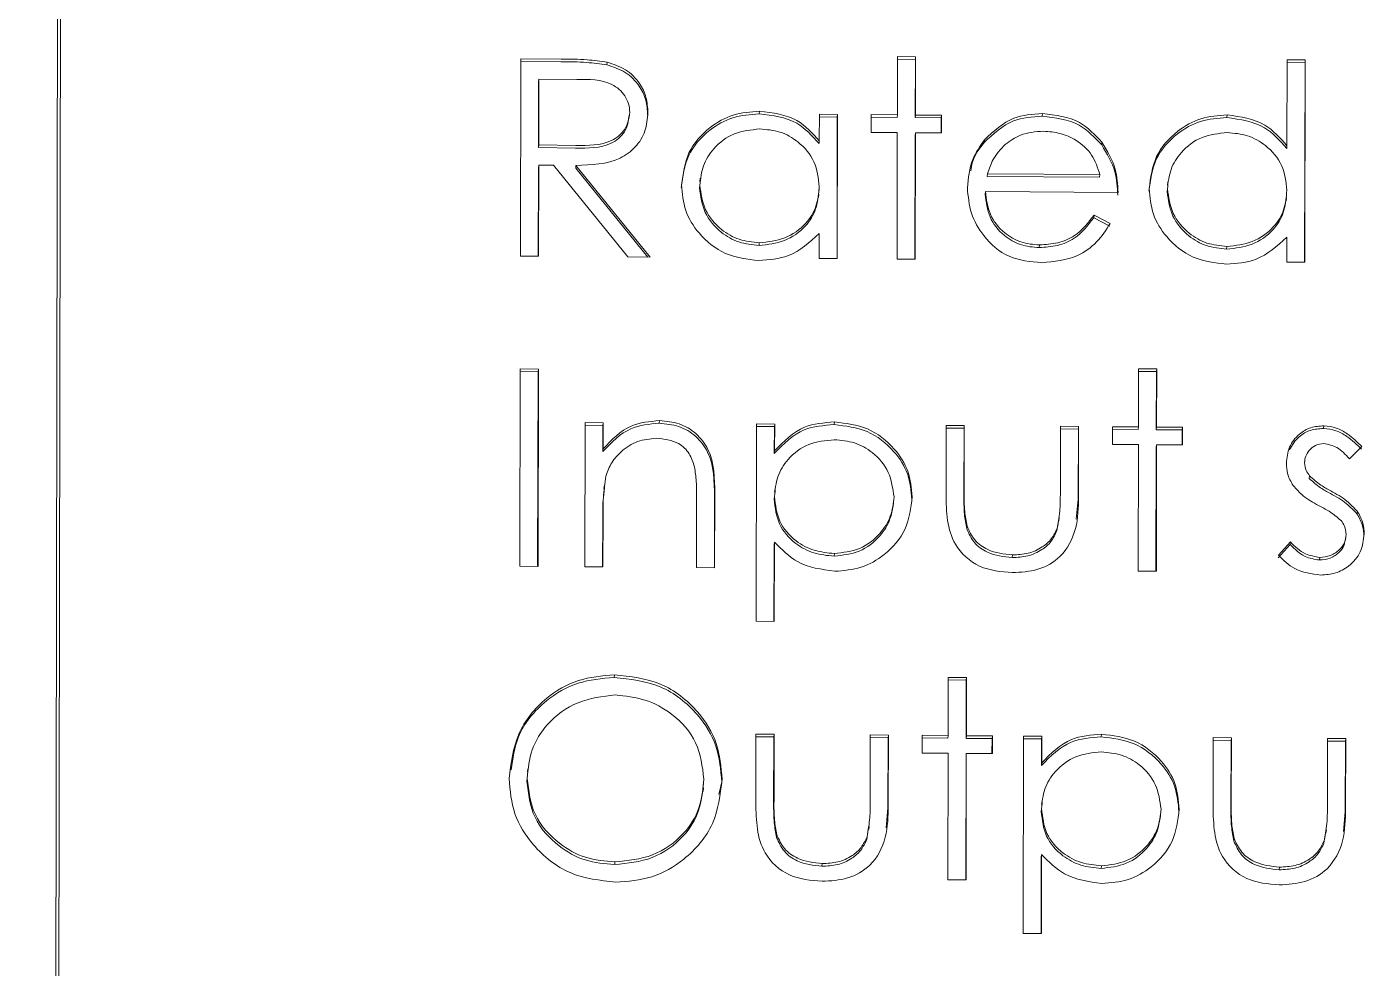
# Model space of a CAD drawing. Extents: x 766778 to 845620, y 133762 to 209800.
# Drawn here: x 788339.56 to 788362.65, y 190707.97 to 190724.22 of the extents above; entities that cross this region are included whole.
import ezdxf

# ---------------------------------------------------------------- set-up
doc = ezdxf.new("R2010")
doc.units = 0
doc.header["$MEASUREMENT"] = 0
doc.layers.get('0').update_dxf_attribs({"color": 1, "linetype": 'CONTINUOUS'})

# ---------------------------------------------------------------- blocks, each defined once
blk = doc.blocks.new('fifui')
at = {"color": 252, "linetype": 'Continuous', "lineweight": 5}
for p, q in [((405058.094, -8170.138), (405058.094, -8581.285)), ((405058.147, -8237.814), (405058.147, -8344.884)), ((405058.094, -8238.273), (405058.094, -8345.343)), ((405066.093, -8286.044), (405066.793, -8286.048)), ((405066.093, -8289.45), (405066.093, -8286.044)), ((405066.093, -8286.089), (405066.788, -8286.094)), ((405067.58, -8286.145), (405067.586, -8286.099)), ((405072.597, -8285.995), (405072.911, -8285.997)), ((405072.597, -8287), (405072.597, -8285.995)), ((405072.597, -8286.041), (405072.906, -8286.043)), ((405072.906, -8286.043), (405072.911, -8285.997)), ((405072.906, -8286.043), (405072.906, -8287.047)), ((405072.911, -8285.997), (405072.911, -8287.002)), ((405079.325, -8286.036), (405079.639, -8286.037)), ((405079.325, -8287.522), (405079.325, -8286.036)), ((405079.325, -8286.081), (405079.634, -8286.083)), ((405079.634, -8286.083), (405079.639, -8286.037)), ((405079.634, -8286.083), (405079.634, -8289.532)), ((405079.639, -8286.037), (405079.639, -8289.532)), ((405066.401, -8286.441), (405066.407, -8286.395)), ((405066.401, -8286.441), (405066.401, -8287.576)), ((405066.407, -8286.395), (405066.407, -8287.53)), ((405067.063, -8286.399), (405066.407, -8286.395)), ((405068.285, -8287.014), (405068.291, -8286.968)), ((405070.211, -8286.988), (405070.217, -8286.942)), ((405071.251, -8286.992), (405071.565, -8286.994)), ((405071.251, -8287.452), (405071.251, -8286.992)), ((405071.251, -8287.038), (405071.56, -8287.039)), ((405071.56, -8287.039), (405071.565, -8286.994)), ((405071.56, -8287.039), (405071.56, -8289.483)), ((405071.565, -8286.994), (405071.565, -8289.483)), ((405072.148, -8287.303), (405072.148, -8286.997)), ((405072.148, -8286.997), (405072.597, -8287)), ((405072.148, -8287.043), (405072.592, -8287.046)), ((405072.592, -8287.046), (405072.597, -8287)), ((405072.906, -8287.047), (405072.911, -8287.002)), ((405072.906, -8287.047), (405073.354, -8287.05)), ((405072.911, -8287.002), (405073.359, -8287.004)), ((405073.354, -8287.05), (405073.359, -8287.004)), ((405073.354, -8287.05), (405073.354, -8287.31)), ((405073.359, -8287.004), (405073.359, -8287.31)), ((405075.097, -8287.017), (405075.102, -8286.971)), ((405078.286, -8287.036), (405078.291, -8286.99)), ((405072.597, -8287.305), (405072.148, -8287.303)), ((405072.597, -8289.489), (405072.597, -8287.305)), ((405072.906, -8287.353), (405072.911, -8287.307)), ((405072.906, -8287.353), (405072.906, -8289.491)), ((405072.911, -8287.307), (405072.911, -8289.491)), ((405073.359, -8287.31), (405072.911, -8287.307)), ((405066.401, -8287.576), (405066.407, -8287.53)), ((405066.401, -8287.576), (405067.042, -8287.585)), ((405066.407, -8287.53), (405067.047, -8287.539)), ((405071.246, -8287.498), (405071.251, -8287.452)), ((405074.097, -8287.475), (405074.102, -8287.429)), ((405076.126, -8287.513), (405076.131, -8287.467)), ((405079.32, -8287.568), (405079.325, -8287.522)), ((405066.401, -8287.926), (405066.407, -8287.88)), ((405066.401, -8287.926), (405066.401, -8289.452)), ((405066.407, -8287.88), (405066.407, -8289.452)), ((405066.662, -8287.881), (405066.407, -8287.88)), ((405067.947, -8289.461), (405066.662, -8287.881)), ((405067.045, -8287.93), (405067.05, -8287.884)), ((405067.045, -8287.93), (405068.293, -8289.463)), ((405067.05, -8287.884), (405068.336, -8289.464)), ((405074.15, -8288.06), (405074.155, -8288.014)), ((405074.15, -8288.06), (405076.09, -8288.071)), ((405074.155, -8288.014), (405076.096, -8288.025)), ((405076.09, -8288.071), (405076.096, -8288.025)), ((405069.183, -8288.267), (405069.188, -8288.221)), ((405069.196, -8288.098), (405069.189, -8288.156)), ((405077.257, -8288.315), (405077.262, -8288.269)), ((405077.27, -8288.147), (405077.263, -8288.204)), ((405071.237, -8288.427), (405071.244, -8288.37)), ((405074.117, -8288.365), (405074.122, -8288.319)), ((405076.41, -8288.333), (405074.122, -8288.319)), ((405079.311, -8288.476), (405079.318, -8288.418)), ((405075.991, -8288.769), (405075.996, -8288.724)), ((405075.996, -8288.724), (405076.275, -8288.868)), ((405075.991, -8288.769), (405076.27, -8288.914)), ((405070.213, -8289.259), (405070.218, -8289.213)), ((405071.251, -8289.481), (405071.251, -8289.051)), ((405079.325, -8289.53), (405079.325, -8289.099)), ((405066.407, -8289.452), (405066.093, -8289.45)), ((405075.05, -8289.288), (405075.055, -8289.242)), ((405078.287, -8289.307), (405078.292, -8289.261)), ((405068.336, -8289.464), (405067.947, -8289.461)), ((405071.565, -8289.483), (405071.251, -8289.481)), ((405072.911, -8289.491), (405072.597, -8289.489)), ((405079.639, -8289.532), (405079.325, -8289.53)), ((405066.093, -8291.397), (405066.407, -8291.399)), ((405066.093, -8294.804), (405066.093, -8291.397)), ((405066.093, -8291.443), (405066.401, -8291.445)), ((405066.401, -8291.445), (405066.407, -8291.399)), ((405066.401, -8291.445), (405066.401, -8294.806)), ((405066.407, -8291.399), (405066.407, -8294.806)), ((405076.769, -8291.374), (405077.083, -8291.376)), ((405076.769, -8292.378), (405076.769, -8291.374)), ((405076.769, -8291.42), (405077.077, -8291.421)), ((405077.077, -8291.421), (405077.083, -8291.376)), ((405077.077, -8291.421), (405077.077, -8292.426)), ((405077.083, -8291.376), (405077.083, -8292.38)), ((405067.214, -8292.321), (405067.528, -8292.323)), ((405067.214, -8294.81), (405067.214, -8292.321)), ((405067.214, -8292.367), (405067.523, -8292.369)), ((405067.523, -8292.369), (405067.528, -8292.323)), ((405067.523, -8292.369), (405067.523, -8292.818)), ((405067.528, -8292.323), (405067.528, -8292.772)), ((405068.496, -8292.331), (405068.501, -8292.285)), ((405070.175, -8292.339), (405070.489, -8292.341)), ((405070.175, -8295.745), (405070.175, -8292.339)), ((405070.175, -8292.385), (405070.483, -8292.386)), ((405070.483, -8292.386), (405070.489, -8292.341)), ((405070.483, -8292.386), (405070.483, -8292.847)), ((405070.489, -8292.341), (405070.489, -8292.801)), ((405071.517, -8292.349), (405071.522, -8292.303)), ((405073.449, -8292.358), (405073.763, -8292.36)), ((405073.449, -8293.548), (405073.449, -8292.358)), ((405073.449, -8292.404), (405073.758, -8292.406)), ((405073.758, -8292.406), (405073.763, -8292.36)), ((405073.758, -8292.406), (405073.758, -8293.561)), ((405073.763, -8292.36), (405073.763, -8293.515)), ((405075.423, -8292.37), (405075.737, -8292.372)), ((405075.423, -8293.525), (405075.423, -8292.37)), ((405075.423, -8292.416), (405075.732, -8292.418)), ((405075.732, -8292.418), (405075.737, -8292.372)), ((405075.732, -8292.418), (405075.732, -8293.63)), ((405075.737, -8292.372), (405075.737, -8293.584)), ((405076.32, -8292.681), (405076.32, -8292.376)), ((405076.32, -8292.376), (405076.769, -8292.378)), ((405076.32, -8292.421), (405076.763, -8292.424)), ((405076.763, -8292.424), (405076.769, -8292.378)), ((405077.077, -8292.426), (405077.083, -8292.38)), ((405077.077, -8292.426), (405077.526, -8292.429)), ((405077.083, -8292.38), (405077.531, -8292.383)), ((405077.526, -8292.429), (405077.531, -8292.383)), ((405077.526, -8292.429), (405077.526, -8292.689)), ((405077.531, -8292.383), (405077.531, -8292.689)), ((405079.966, -8292.4), (405079.972, -8292.354)), ((405076.769, -8292.684), (405076.32, -8292.681)), ((405076.769, -8294.868), (405076.769, -8292.684)), ((405077.077, -8292.732), (405077.083, -8292.686)), ((405077.083, -8292.686), (405077.083, -8294.87)), ((405077.531, -8292.689), (405077.083, -8292.686)), ((405067.523, -8292.818), (405067.528, -8292.772)), ((405070.483, -8292.847), (405070.489, -8292.801)), ((405077.077, -8292.732), (405077.077, -8294.87)), ((405080.626, -8292.712), (405080.413, -8292.924)), ((405079.643, -8292.942), (405079.637, -8293)), ((405079.721, -8293.265), (405079.726, -8293.219)), ((405067.55, -8293.4), (405067.543, -8293.457)), ((405069.452, -8293.598), (405069.452, -8294.824)), ((405069.457, -8293.553), (405069.457, -8294.824)), ((405070.483, -8293.637), (405070.489, -8293.591)), ((405070.497, -8293.458), (405070.49, -8293.516)), ((405072.861, -8293.639), (405072.866, -8293.593)), ((405069.143, -8294.822), (405069.143, -8293.651)), ((405072.538, -8293.763), (405072.545, -8293.705)), ((405075.732, -8293.63), (405075.699, -8293.973)), ((405080.547, -8293.876), (405080.552, -8293.83)), ((405067.523, -8293.958), (405067.523, -8294.812)), ((405067.528, -8293.912), (405067.528, -8294.812)), ((405075.366, -8294.177), (405075.39, -8293.998)), ((405075.4, -8294.005), (405075.406, -8293.948)), ((405073.808, -8294.143), (405073.813, -8294.097)), ((405075.366, -8294.177), (405075.371, -8294.131)), ((405080.347, -8294.327), (405080.354, -8294.27)), ((405080.666, -8294.262), (405080.671, -8294.216)), ((405070.483, -8294.425), (405070.489, -8294.379)), ((405070.483, -8294.425), (405070.483, -8295.747)), ((405070.489, -8294.379), (405070.489, -8295.747)), ((405079.186, -8294.635), (405079.394, -8294.405)), ((405079.191, -8294.589), (405079.399, -8294.36)), ((405079.394, -8294.405), (405079.399, -8294.36)), ((405071.519, -8294.62), (405071.524, -8294.574)), ((405074.593, -8294.639), (405074.598, -8294.593)), ((405079.9, -8294.67), (405079.906, -8294.625)), ((405066.407, -8294.806), (405066.093, -8294.804)), ((405067.528, -8294.812), (405067.214, -8294.81)), ((405069.457, -8294.824), (405069.143, -8294.822)), ((405077.083, -8294.87), (405076.769, -8294.868)), ((405070.489, -8295.747), (405070.175, -8295.745)), ((405067.725, -8296.719), (405067.73, -8296.673)), ((405073.494, -8296.708), (405073.808, -8296.709)), ((405073.494, -8297.712), (405073.494, -8296.708)), ((405073.494, -8296.753), (405073.803, -8296.755)), ((405073.803, -8296.755), (405073.808, -8296.709)), ((405073.803, -8296.755), (405073.803, -8297.76)), ((405073.808, -8296.709), (405073.808, -8297.714)), ((405070.175, -8297.692), (405070.489, -8297.694)), ((405070.175, -8298.882), (405070.175, -8297.692)), ((405070.175, -8297.738), (405070.483, -8297.74)), ((405070.483, -8297.74), (405070.489, -8297.694)), ((405070.483, -8297.74), (405070.483, -8298.895)), ((405070.489, -8297.694), (405070.489, -8298.849)), ((405072.148, -8297.704), (405072.462, -8297.706)), ((405072.148, -8298.859), (405072.148, -8297.704)), ((405072.148, -8297.75), (405072.457, -8297.752)), ((405072.457, -8297.752), (405072.462, -8297.706)), ((405072.457, -8297.752), (405072.457, -8298.964)), ((405072.462, -8297.706), (405072.462, -8298.918)), ((405073.045, -8298.015), (405073.045, -8297.709)), ((405073.045, -8297.709), (405073.494, -8297.712)), ((405073.045, -8297.755), (405073.489, -8297.758)), ((405073.489, -8297.758), (405073.494, -8297.712)), ((405073.803, -8297.76), (405073.808, -8297.714)), ((405073.803, -8297.76), (405074.251, -8297.763)), ((405073.808, -8297.714), (405074.257, -8297.717)), ((405074.251, -8297.763), (405074.257, -8297.717)), ((405074.251, -8297.763), (405074.251, -8298.022)), ((405074.257, -8297.717), (405074.257, -8298.022)), ((405074.795, -8297.72), (405075.109, -8297.722)), ((405074.795, -8301.127), (405074.795, -8297.72)), ((405074.795, -8297.766), (405075.104, -8297.768)), ((405075.104, -8297.768), (405075.109, -8297.722)), ((405075.104, -8297.768), (405075.104, -8298.228)), ((405075.109, -8297.722), (405075.109, -8298.182)), ((405076.137, -8297.73), (405076.142, -8297.684)), ((405078.069, -8297.74), (405078.383, -8297.741)), ((405078.069, -8298.929), (405078.069, -8297.74)), ((405078.378, -8297.787), (405078.383, -8297.741)), ((405078.383, -8297.741), (405078.383, -8298.896)), ((405080.043, -8297.751), (405080.357, -8297.753)), ((405080.043, -8298.906), (405080.043, -8297.751)), ((405080.352, -8297.799), (405080.357, -8297.753)), ((405080.357, -8297.753), (405080.357, -8298.965)), ((405078.069, -8297.785), (405078.378, -8297.787)), ((405078.378, -8297.787), (405078.378, -8298.942)), ((405080.043, -8297.797), (405080.352, -8297.799)), ((405080.352, -8297.799), (405080.352, -8299.011)), ((405073.494, -8298.018), (405073.045, -8298.015)), ((405073.494, -8300.202), (405073.494, -8298.018)), ((405073.803, -8298.066), (405073.808, -8298.02)), ((405073.803, -8298.066), (405073.803, -8300.204)), ((405073.808, -8298.02), (405073.808, -8300.204)), ((405074.257, -8298.022), (405073.808, -8298.02)), ((405075.104, -8298.228), (405075.109, -8298.182)), ((405066.237, -8298.297), (405066.23, -8298.354)), ((405066.222, -8298.514), (405066.227, -8298.468)), ((405069.263, -8298.687), (405069.27, -8298.63)), ((405069.586, -8298.519), (405069.539, -8298.736)), ((405069.586, -8298.519), (405069.592, -8298.474)), ((405075.117, -8298.84), (405075.11, -8298.897)), ((405072.457, -8298.964), (405072.425, -8299.307)), ((405075.104, -8299.018), (405075.109, -8298.972)), ((405077.159, -8299.144), (405077.165, -8299.086)), ((405077.481, -8299.02), (405077.486, -8298.974)), ((405080.352, -8299.011), (405080.32, -8299.354)), ((405072.091, -8299.511), (405072.116, -8299.332)), ((405072.125, -8299.339), (405072.132, -8299.282)), ((405079.986, -8299.558), (405080.011, -8299.38)), ((405080.02, -8299.387), (405080.026, -8299.329)), ((405070.533, -8299.477), (405070.538, -8299.431)), ((405072.091, -8299.511), (405072.096, -8299.465)), ((405078.428, -8299.524), (405078.433, -8299.479)), ((405079.986, -8299.558), (405079.991, -8299.513)), ((405075.104, -8299.806), (405075.109, -8299.76)), ((405075.104, -8299.806), (405075.104, -8301.129)), ((405075.109, -8299.76), (405075.109, -8301.129)), ((405067.74, -8299.951), (405067.745, -8299.905)), ((405071.318, -8299.972), (405071.323, -8299.927)), ((405076.139, -8300.001), (405076.144, -8299.956)), ((405079.213, -8300.02), (405079.218, -8299.974)), ((405073.808, -8300.204), (405073.494, -8300.202)), ((405075.109, -8301.129), (405074.795, -8301.127))]:
    blk.add_line(p, q, dxfattribs=at)
for points, knots in [([(405066.788, -8286.094), (405066.936, -8286.094), (405067.202, -8286.095), (405067.465, -8286.129), (405067.58, -8286.145)], [0, 0, 0, 0, 0.560229, 1, 1, 1, 1]), ([(405066.793, -8286.048), (405066.942, -8286.048), (405067.207, -8286.049), (405067.47, -8286.084), (405067.586, -8286.099)], [0, 0, 0, 0, 0.560249, 1, 1, 1, 1]), ([(405067.58, -8286.145), (405067.69, -8286.181), (405067.91, -8286.253), (405068.141, -8286.484), (405068.268, -8286.749), (405068.28, -8286.925), (405068.285, -8287.014)], [0, 0, 0, 0, 0.279794, 0.559499, 0.779622, 1, 1, 1, 1]), ([(405067.586, -8286.099), (405067.695, -8286.135), (405067.915, -8286.207), (405068.146, -8286.438), (405068.273, -8286.703), (405068.285, -8286.88), (405068.291, -8286.968)], [0, 0, 0, 0, 0.279791, 0.559502, 0.779621, 1, 1, 1, 1]), ([(405067.977, -8286.965), (405067.973, -8286.915), (405067.965, -8286.815), (405067.896, -8286.679), (405067.797, -8286.563), (405067.538, -8286.395), (405067.274, -8286.397), (405067.063, -8286.399)], [0, 0, 0, 0, 0.125308, 0.250613, 0.375956, 0.501286, 1, 1, 1, 1]), ([(405067.042, -8287.585), (405067.257, -8287.585), (405067.526, -8287.586), (405067.791, -8287.422), (405067.93, -8287.266), (405067.955, -8287.113), (405067.971, -8287.011)], [0, 0, 0, 0, 0.499832, 0.625507, 0.751211, 1, 1, 1, 1]), ([(405067.047, -8287.539), (405067.262, -8287.54), (405067.531, -8287.54), (405067.796, -8287.376), (405067.935, -8287.22), (405067.96, -8287.067), (405067.977, -8286.965)], [0, 0, 0, 0, 0.499827, 0.625491, 0.751202, 1, 1, 1, 1]), ([(405068.291, -8286.968), (405068.282, -8287.075), (405068.263, -8287.291), (405068.09, -8287.576), (405067.696, -8287.86), (405067.316, -8287.874), (405067.05, -8287.884)], [0, 0, 0, 0, 0.187116, 0.373978, 0.560913, 1, 1, 1, 1]), ([(405068.869, -8288.261), (405068.893, -8288.071), (405068.942, -8287.689), (405069.312, -8287.276), (405069.749, -8287.023), (405070.057, -8287), (405070.211, -8286.988)], [0, 0, 0, 0, 0.279414, 0.559191, 0.779549, 1, 1, 1, 1]), ([(405068.874, -8288.215), (405068.898, -8288.025), (405068.947, -8287.643), (405069.317, -8287.23), (405069.755, -8286.977), (405070.063, -8286.954), (405070.217, -8286.942)], [0, 0, 0, 0, 0.279409, 0.55919, 0.779549, 1, 1, 1, 1]), ([(405070.211, -8286.988), (405070.442, -8287.014), (405070.855, -8287.062), (405071.126, -8287.365), (405071.246, -8287.498)], [0, 0, 0, 0, 0.559057, 1, 1, 1, 1]), ([(405070.217, -8286.942), (405070.447, -8286.969), (405070.86, -8287.017), (405071.132, -8287.319), (405071.251, -8287.452)], [0, 0, 0, 0, 0.559067, 1, 1, 1, 1]), ([(405074.097, -8287.475), (405074.254, -8287.326), (405074.535, -8287.058), (405074.925, -8287.03), (405075.097, -8287.017)], [0, 0, 0, 0, 0.558571, 1, 1, 1, 1]), ([(405074.102, -8287.429), (405074.259, -8287.28), (405074.54, -8287.012), (405074.93, -8286.984), (405075.102, -8286.971)], [0, 0, 0, 0, 0.558583, 1, 1, 1, 1]), ([(405075.097, -8287.017), (405075.324, -8287.044), (405075.73, -8287.092), (405076.005, -8287.384), (405076.126, -8287.513)], [0, 0, 0, 0, 0.558919, 1, 1, 1, 1]), ([(405075.102, -8286.971), (405075.329, -8286.998), (405075.736, -8287.046), (405076.01, -8287.338), (405076.131, -8287.467)], [0, 0, 0, 0, 0.5589234, 1, 1, 1, 1]), ([(405076.943, -8288.31), (405076.967, -8288.119), (405077.016, -8287.738), (405077.386, -8287.325), (405077.824, -8287.072), (405078.132, -8287.048), (405078.286, -8287.036)], [0, 0, 0, 0, 0.279413, 0.559193, 0.779548, 1, 1, 1, 1]), ([(405076.948, -8288.264), (405076.972, -8288.073), (405077.021, -8287.692), (405077.391, -8287.279), (405077.829, -8287.026), (405078.137, -8287.002), (405078.291, -8286.99)], [0, 0, 0, 0, 0.279412, 0.559192, 0.779551, 1, 1, 1, 1]), ([(405078.286, -8287.036), (405078.517, -8287.068), (405078.931, -8287.126), (405079.201, -8287.432), (405079.32, -8287.568)], [0, 0, 0, 0, 0.558426, 1, 1, 1, 1]), ([(405078.291, -8286.99), (405078.522, -8287.022), (405078.936, -8287.08), (405079.206, -8287.387), (405079.325, -8287.522)], [0, 0, 0, 0, 0.558432, 1, 1, 1, 1]), ([(405070.221, -8287.248), (405070.071, -8287.264), (405069.771, -8287.296), (405069.431, -8287.553), (405069.226, -8287.877), (405069.201, -8288.106), (405069.188, -8288.221)], [0, 0, 0, 0, 0.279765, 0.559289, 0.77972, 1, 1, 1, 1]), ([(405071.251, -8288.242), (405071.234, -8288.094), (405071.201, -8287.799), (405070.918, -8287.472), (405070.578, -8287.277), (405070.34, -8287.257), (405070.221, -8287.248)], [0, 0, 0, 0, 0.279663, 0.55921, 0.779489, 1, 1, 1, 1]), ([(405075.118, -8287.277), (405074.982, -8287.288), (405074.74, -8287.307), (405074.545, -8287.445), (405074.459, -8287.506)], [0, 0, 0, 0, 0.559458, 1, 1, 1, 1]), ([(405076.096, -8288.025), (405076.057, -8287.907), (405075.981, -8287.671), (405075.712, -8287.433), (405075.414, -8287.301), (405075.217, -8287.285), (405075.118, -8287.277)], [0, 0, 0, 0, 0.280139, 0.559189, 0.779601, 1, 1, 1, 1]), ([(405078.295, -8287.296), (405078.145, -8287.312), (405077.845, -8287.344), (405077.505, -8287.602), (405077.3, -8287.926), (405077.275, -8288.155), (405077.262, -8288.269)], [0, 0, 0, 0, 0.279765, 0.559289, 0.77972, 1, 1, 1, 1]), ([(405079.325, -8288.29), (405079.309, -8288.143), (405079.275, -8287.847), (405078.992, -8287.521), (405078.652, -8287.326), (405078.414, -8287.306), (405078.295, -8287.296)], [0, 0, 0, 0, 0.279662, 0.559213, 0.77949, 1, 1, 1, 1]), ([(405073.808, -8288.259), (405073.824, -8288.09), (405073.851, -8287.788), (405074.026, -8287.539), (405074.102, -8287.429)], [0, 0, 0, 0, 0.559417, 1, 1, 1, 1]), ([(405073.867, -8287.966), (405073.874, -8287.914), (405073.899, -8287.732), (405074.014, -8287.582), (405074.097, -8287.475)], [0, 0, 0, 0, 0.281864, 1, 1, 1, 1]), ([(405074.459, -8287.506), (405074.383, -8287.59), (405074.246, -8287.74), (405074.183, -8287.93), (405074.155, -8288.014)], [0, 0, 0, 0, 0.558804, 1, 1, 1, 1]), ([(405076.126, -8287.513), (405076.217, -8287.663), (405076.38, -8287.932), (405076.397, -8288.242), (405076.404, -8288.379)], [0, 0, 0, 0, 0.558897, 1, 1, 1, 1]), ([(405076.131, -8287.467), (405076.223, -8287.618), (405076.385, -8287.887), (405076.402, -8288.196), (405076.41, -8288.333)], [0, 0, 0, 0, 0.558895, 1, 1, 1, 1]), ([(405070.207, -8289.519), (405070.01, -8289.495), (405069.617, -8289.448), (405069.182, -8289.093), (405068.914, -8288.667), (405068.887, -8288.366), (405068.874, -8288.215)], [0, 0, 0, 0, 0.27957, 0.559331, 0.779588, 1, 1, 1, 1]), ([(405069.183, -8288.267), (405069.204, -8288.412), (405069.246, -8288.703), (405069.522, -8289.029), (405069.86, -8289.223), (405070.095, -8289.247), (405070.213, -8289.259)], [0, 0, 0, 0, 0.279433, 0.559149, 0.779576, 1, 1, 1, 1]), ([(405069.188, -8288.221), (405069.209, -8288.366), (405069.251, -8288.657), (405069.527, -8288.984), (405069.865, -8289.177), (405070.1, -8289.201), (405070.218, -8289.213)], [0, 0, 0, 0, 0.279425, 0.559148, 0.779567, 1, 1, 1, 1]), ([(405070.213, -8289.259), (405070.363, -8289.242), (405070.662, -8289.209), (405071.012, -8288.961), (405071.215, -8288.633), (405071.236, -8288.403), (405071.246, -8288.288)], [0, 0, 0, 0, 0.2798254, 0.5593924, 0.7796027, 1, 1, 1, 1]), ([(405070.218, -8289.213), (405070.368, -8289.196), (405070.668, -8289.163), (405071.017, -8288.915), (405071.22, -8288.587), (405071.241, -8288.357), (405071.251, -8288.242)], [0, 0, 0, 0, 0.279822, 0.559385, 0.779598, 1, 1, 1, 1]), ([(405075.094, -8289.548), (405074.9, -8289.53), (405074.511, -8289.494), (405074.093, -8289.128), (405073.85, -8288.701), (405073.822, -8288.406), (405073.808, -8288.259)], [0, 0, 0, 0, 0.279882, 0.558861, 0.779464, 1, 1, 1, 1]), ([(405078.281, -8289.567), (405078.085, -8289.544), (405077.691, -8289.496), (405077.256, -8289.142), (405076.988, -8288.715), (405076.961, -8288.414), (405076.948, -8288.264)], [0, 0, 0, 0, 0.279577, 0.559334, 0.779594, 1, 1, 1, 1]), ([(405077.262, -8288.269), (405077.283, -8288.415), (405077.326, -8288.706), (405077.601, -8289.032), (405077.939, -8289.226), (405078.175, -8289.25), (405078.292, -8289.261)], [0, 0, 0, 0, 0.279433, 0.559149, 0.779576, 1, 1, 1, 1]), ([(405078.292, -8289.261), (405078.442, -8289.245), (405078.742, -8289.211), (405079.091, -8288.964), (405079.295, -8288.635), (405079.315, -8288.405), (405079.325, -8288.29)], [0, 0, 0, 0, 0.279826, 0.559393, 0.779604, 1, 1, 1, 1]), ([(405074.117, -8288.365), (405074.133, -8288.5), (405074.165, -8288.77), (405074.412, -8289.076), (405074.723, -8289.26), (405074.941, -8289.279), (405075.05, -8289.288)], [0, 0, 0, 0, 0.27996, 0.559356, 0.779523, 1, 1, 1, 1]), ([(405074.122, -8288.319), (405074.138, -8288.454), (405074.17, -8288.724), (405074.418, -8289.03), (405074.728, -8289.214), (405074.946, -8289.233), (405075.055, -8289.242)], [0, 0, 0, 0, 0.27996, 0.559355, 0.779523, 1, 1, 1, 1]), ([(405077.257, -8288.315), (405077.278, -8288.46), (405077.32, -8288.752), (405077.596, -8289.078), (405077.934, -8289.272), (405078.169, -8289.295), (405078.287, -8289.307)], [0, 0, 0, 0, 0.279432, 0.559147, 0.779568, 1, 1, 1, 1]), ([(405078.287, -8289.307), (405078.437, -8289.291), (405078.737, -8289.257), (405079.086, -8289.01), (405079.289, -8288.681), (405079.31, -8288.451), (405079.32, -8288.336)], [0, 0, 0, 0, 0.279819, 0.559383, 0.779602, 1, 1, 1, 1]), ([(405075.055, -8289.242), (405075.161, -8289.234), (405075.372, -8289.218), (405075.731, -8289.072), (405075.896, -8288.855), (405075.996, -8288.724)], [0, 0, 0, 0, 0.280536, 0.560966, 1, 1, 1, 1]), ([(405075.05, -8289.288), (405075.155, -8289.28), (405075.367, -8289.264), (405075.726, -8289.117), (405075.89, -8288.901), (405075.991, -8288.769)], [0, 0, 0, 0, 0.280528, 0.560962, 1, 1, 1, 1]), ([(405076.275, -8288.868), (405076.204, -8288.98), (405076.061, -8289.204), (405075.659, -8289.491), (405075.308, -8289.526), (405075.094, -8289.548)], [0, 0, 0, 0, 0.280913, 0.56141, 1, 1, 1, 1]), ([(405071.251, -8289.051), (405071.086, -8289.203), (405070.789, -8289.475), (405070.385, -8289.505), (405070.207, -8289.519)], [0, 0, 0, 0, 0.558761, 1, 1, 1, 1]), ([(405079.325, -8289.099), (405079.16, -8289.251), (405078.863, -8289.524), (405078.459, -8289.554), (405078.281, -8289.567)], [0, 0, 0, 0, 0.558765, 1, 1, 1, 1]), ([(405067.523, -8292.818), (405067.672, -8292.662), (405067.939, -8292.384), (405068.325, -8292.347), (405068.496, -8292.331)], [0, 0, 0, 0, 0.559143, 1, 1, 1, 1]), ([(405067.528, -8292.772), (405067.677, -8292.616), (405067.944, -8292.338), (405068.331, -8292.301), (405068.501, -8292.285)], [0, 0, 0, 0, 0.559142, 1, 1, 1, 1]), ([(405068.496, -8292.331), (405068.61, -8292.341), (405068.84, -8292.362), (405069.14, -8292.543), (405069.446, -8292.943), (405069.449, -8293.328), (405069.452, -8293.598)], [0, 0, 0, 0, 0.187021, 0.373889, 0.560607, 1, 1, 1, 1]), ([(405068.501, -8292.285), (405068.616, -8292.295), (405068.845, -8292.316), (405069.146, -8292.497), (405069.451, -8292.897), (405069.455, -8293.282), (405069.457, -8293.553)], [0, 0, 0, 0, 0.187021, 0.373895, 0.560612, 1, 1, 1, 1]), ([(405070.483, -8292.847), (405070.643, -8292.685), (405070.928, -8292.394), (405071.336, -8292.363), (405071.517, -8292.349)], [0, 0, 0, 0, 0.558414, 1, 1, 1, 1]), ([(405070.489, -8292.801), (405070.648, -8292.639), (405070.933, -8292.348), (405071.341, -8292.317), (405071.522, -8292.303)], [0, 0, 0, 0, 0.5584218, 1, 1, 1, 1]), ([(405071.517, -8292.349), (405071.713, -8292.372), (405072.105, -8292.418), (405072.542, -8292.767), (405072.818, -8293.188), (405072.847, -8293.488), (405072.861, -8293.639)], [0, 0, 0, 0, 0.279631, 0.559432, 0.779705, 1, 1, 1, 1]), ([(405071.522, -8292.303), (405071.718, -8292.326), (405072.11, -8292.372), (405072.547, -8292.721), (405072.824, -8293.142), (405072.852, -8293.443), (405072.866, -8293.593)], [0, 0, 0, 0, 0.279625, 0.559433, 0.779705, 1, 1, 1, 1]), ([(405079.325, -8293.003), (405079.335, -8292.908), (405079.353, -8292.717), (405079.524, -8292.5), (405079.741, -8292.37), (405079.895, -8292.359), (405079.972, -8292.354)], [0, 0, 0, 0, 0.279935, 0.559443, 0.779613, 1, 1, 1, 1]), ([(405079.374, -8292.772), (405079.424, -8292.69), (405079.513, -8292.544), (405079.737, -8292.417), (405079.89, -8292.405), (405079.966, -8292.4)], [0, 0, 0, 0, 0.388169, 0.693916, 1, 1, 1, 1]), ([(405079.966, -8292.4), (405080.038, -8292.408), (405080.182, -8292.425), (405080.41, -8292.552), (405080.541, -8292.68), (405080.621, -8292.758)], [0, 0, 0, 0, 0.279551, 0.559701, 1, 1, 1, 1]), ([(405079.972, -8292.354), (405080.043, -8292.362), (405080.187, -8292.379), (405080.415, -8292.506), (405080.546, -8292.634), (405080.626, -8292.712)], [0, 0, 0, 0, 0.279551, 0.559699, 1, 1, 1, 1]), ([(405068.446, -8292.59), (405068.335, -8292.601), (405068.114, -8292.622), (405067.854, -8292.796), (405067.664, -8293.005), (405067.606, -8293.164), (405067.577, -8293.244)], [0, 0, 0, 0, 0.279546, 0.559375, 0.779705, 1, 1, 1, 1]), ([(405069.106, -8293.084), (405069.081, -8293.005), (405069.031, -8292.846), (405068.803, -8292.627), (405068.582, -8292.604), (405068.446, -8292.59)], [0, 0, 0, 0, 0.2812009, 0.5613233, 1, 1, 1, 1]), ([(405071.519, -8292.609), (405071.368, -8292.624), (405071.065, -8292.653), (405070.724, -8292.916), (405070.518, -8293.243), (405070.499, -8293.475), (405070.489, -8293.591)], [0, 0, 0, 0, 0.279746, 0.559313, 0.779514, 1, 1, 1, 1]), ([(405072.552, -8293.594), (405072.531, -8293.449), (405072.49, -8293.158), (405072.213, -8292.831), (405071.872, -8292.642), (405071.637, -8292.62), (405071.519, -8292.609)], [0, 0, 0, 0, 0.27938, 0.559086, 0.779504, 1, 1, 1, 1]), ([(405079.972, -8292.66), (405079.922, -8292.666), (405079.822, -8292.678), (405079.717, -8292.771), (405079.65, -8292.879), (405079.643, -8292.955), (405079.639, -8292.993)], [0, 0, 0, 0, 0.279298, 0.559064, 0.779502, 1, 1, 1, 1]), ([(405080.413, -8292.924), (405080.346, -8292.849), (405080.226, -8292.714), (405080.049, -8292.676), (405079.972, -8292.66)], [0, 0, 0, 0, 0.562034, 1, 1, 1, 1]), ([(405069.143, -8293.651), (405069.144, -8293.545), (405069.145, -8293.355), (405069.118, -8293.167), (405069.106, -8293.084)], [0, 0, 0, 0, 0.560261, 1, 1, 1, 1]), ([(405079.442, -8293.387), (405079.404, -8293.32), (405079.336, -8293.199), (405079.329, -8293.063), (405079.325, -8293.003)], [0, 0, 0, 0, 0.559578, 1, 1, 1, 1]), ([(405079.639, -8292.993), (405079.645, -8293.039), (405079.655, -8293.121), (405079.705, -8293.189), (405079.726, -8293.219)], [0, 0, 0, 0, 0.55904, 1, 1, 1, 1]), ([(405067.577, -8293.244), (405067.559, -8293.368), (405067.528, -8293.59), (405067.528, -8293.814), (405067.528, -8293.912)], [0, 0, 0, 0, 0.5596619, 1, 1, 1, 1]), ([(405079.721, -8293.265), (405079.783, -8293.321), (405079.895, -8293.421), (405080.028, -8293.492), (405080.086, -8293.524)], [0, 0, 0, 0, 0.55902, 1, 1, 1, 1]), ([(405079.726, -8293.219), (405079.789, -8293.275), (405079.9, -8293.375), (405080.033, -8293.446), (405080.091, -8293.478)], [0, 0, 0, 0, 0.559009, 1, 1, 1, 1]), ([(405067.553, -8293.453), (405067.543, -8293.523), (405067.521, -8293.69), (405067.522, -8293.86), (405067.523, -8293.958)], [0, 0, 0, 0, 0.417588, 1, 1, 1, 1]), ([(405070.489, -8293.591), (405070.505, -8293.738), (405070.539, -8294.032), (405070.825, -8294.357), (405071.17, -8294.539), (405071.406, -8294.563), (405071.524, -8294.574)], [0, 0, 0, 0, 0.279654, 0.558873, 0.779453, 1, 1, 1, 1]), ([(405071.524, -8294.574), (405071.673, -8294.557), (405071.973, -8294.522), (405072.309, -8294.26), (405072.512, -8293.937), (405072.539, -8293.708), (405072.552, -8293.594)], [0, 0, 0, 0, 0.279622, 0.559245, 0.779771, 1, 1, 1, 1]), ([(405072.866, -8293.593), (405072.843, -8293.784), (405072.798, -8294.167), (405072.432, -8294.586), (405071.995, -8294.844), (405071.686, -8294.868), (405071.532, -8294.88)], [0, 0, 0, 0, 0.279537, 0.559271, 0.779561, 1, 1, 1, 1]), ([(405074.595, -8294.898), (405074.4, -8294.882), (405074.013, -8294.85), (405073.469, -8294.349), (405073.457, -8293.852), (405073.449, -8293.548)], [0, 0, 0, 0, 0.28097, 0.559786, 1, 1, 1, 1]), ([(405073.758, -8293.561), (405073.758, -8293.67), (405073.757, -8293.866), (405073.792, -8294.059), (405073.808, -8294.143)], [0, 0, 0, 0, 0.560378, 1, 1, 1, 1]), ([(405073.763, -8293.515), (405073.763, -8293.625), (405073.762, -8293.82), (405073.797, -8294.013), (405073.813, -8294.097)], [0, 0, 0, 0, 0.560372, 1, 1, 1, 1]), ([(405075.737, -8293.584), (405075.734, -8293.77), (405075.728, -8294.14), (405075.482, -8294.624), (405075.045, -8294.874), (405074.745, -8294.89), (405074.595, -8294.898)], [0, 0, 0, 0, 0.281502, 0.55965, 0.779303, 1, 1, 1, 1]), ([(405075.371, -8294.131), (405075.39, -8294.019), (405075.424, -8293.818), (405075.423, -8293.615), (405075.423, -8293.525)], [0, 0, 0, 0, 0.559374, 1, 1, 1, 1]), ([(405079.883, -8293.73), (405079.79, -8293.679), (405079.624, -8293.587), (405079.498, -8293.448), (405079.442, -8293.387)], [0, 0, 0, 0, 0.560648, 1, 1, 1, 1]), ([(405080.086, -8293.524), (405080.183, -8293.577), (405080.355, -8293.671), (405080.488, -8293.813), (405080.547, -8293.876)], [0, 0, 0, 0, 0.560638, 1, 1, 1, 1]), ([(405080.091, -8293.478), (405080.188, -8293.531), (405080.361, -8293.625), (405080.494, -8293.768), (405080.552, -8293.83)], [0, 0, 0, 0, 0.56065, 1, 1, 1, 1]), ([(405070.483, -8293.637), (405070.5, -8293.784), (405070.533, -8294.078), (405070.82, -8294.402), (405071.164, -8294.585), (405071.401, -8294.608), (405071.519, -8294.62)], [0, 0, 0, 0, 0.279658, 0.55888, 0.77946, 1, 1, 1, 1]), ([(405071.519, -8294.62), (405071.668, -8294.603), (405071.967, -8294.568), (405072.304, -8294.306), (405072.507, -8293.983), (405072.534, -8293.754), (405072.547, -8293.64)], [0, 0, 0, 0, 0.279634, 0.55925, 0.779775, 1, 1, 1, 1]), ([(405080.271, -8293.989), (405080.204, -8293.933), (405080.084, -8293.833), (405079.945, -8293.761), (405079.883, -8293.73)], [0, 0, 0, 0, 0.5590669, 1, 1, 1, 1]), ([(405080.552, -8293.83), (405080.591, -8293.898), (405080.66, -8294.018), (405080.668, -8294.155), (405080.671, -8294.216)], [0, 0, 0, 0, 0.55949, 1, 1, 1, 1]), ([(405080.357, -8294.227), (405080.352, -8294.178), (405080.344, -8294.091), (405080.293, -8294.02), (405080.271, -8293.989)], [0, 0, 0, 0, 0.5596, 1, 1, 1, 1]), ([(405080.547, -8293.876), (405080.585, -8293.943), (405080.655, -8294.064), (405080.662, -8294.201), (405080.666, -8294.262)], [0, 0, 0, 0, 0.559454, 1, 1, 1, 1]), ([(405073.808, -8294.143), (405073.846, -8294.227), (405073.924, -8294.394), (405074.205, -8294.595), (405074.446, -8294.622), (405074.593, -8294.639)], [0, 0, 0, 0, 0.280115, 0.560548, 1, 1, 1, 1]), ([(405073.813, -8294.097), (405073.852, -8294.181), (405073.929, -8294.349), (405074.21, -8294.549), (405074.451, -8294.576), (405074.598, -8294.593)], [0, 0, 0, 0, 0.280121, 0.560545, 1, 1, 1, 1]), ([(405074.593, -8294.639), (405074.684, -8294.634), (405074.865, -8294.625), (405075.098, -8294.519), (405075.275, -8294.366), (405075.336, -8294.24), (405075.366, -8294.177)], [0, 0, 0, 0, 0.28027, 0.560009, 0.78008, 1, 1, 1, 1]), ([(405074.598, -8294.593), (405074.689, -8294.588), (405074.871, -8294.579), (405075.104, -8294.474), (405075.28, -8294.32), (405075.341, -8294.194), (405075.371, -8294.131)], [0, 0, 0, 0, 0.280272, 0.560003, 0.780072, 1, 1, 1, 1]), ([(405079.906, -8294.625), (405079.969, -8294.619), (405080.096, -8294.607), (405080.243, -8294.503), (405080.34, -8294.373), (405080.352, -8294.275), (405080.357, -8294.227)], [0, 0, 0, 0, 0.279989, 0.559747, 0.779961, 1, 1, 1, 1]), ([(405080.671, -8294.216), (405080.658, -8294.323), (405080.633, -8294.537), (405080.429, -8294.773), (405080.181, -8294.912), (405080.008, -8294.924), (405079.922, -8294.93)], [0, 0, 0, 0, 0.27955, 0.559224, 0.779475, 1, 1, 1, 1]), ([(405071.532, -8294.88), (405071.304, -8294.849), (405070.896, -8294.794), (405070.614, -8294.506), (405070.489, -8294.379)], [0, 0, 0, 0, 0.558467, 1, 1, 1, 1]), ([(405079.394, -8294.405), (405079.473, -8294.485), (405079.615, -8294.626), (405079.813, -8294.657), (405079.9, -8294.67)], [0, 0, 0, 0, 0.560826, 1, 1, 1, 1]), ([(405079.399, -8294.36), (405079.478, -8294.439), (405079.62, -8294.58), (405079.819, -8294.611), (405079.906, -8294.625)], [0, 0, 0, 0, 0.560834, 1, 1, 1, 1]), ([(405079.9, -8294.67), (405079.964, -8294.665), (405080.092, -8294.653), (405080.235, -8294.548), (405080.32, -8294.448), (405080.33, -8294.385), (405080.332, -8294.371)], [0, 0, 0, 0, 0.3304375, 0.6606092, 0.9205222, 1, 1, 1, 1]), ([(405079.922, -8294.93), (405079.763, -8294.91), (405079.479, -8294.873), (405079.279, -8294.676), (405079.191, -8294.589)], [0, 0, 0, 0, 0.55929, 1, 1, 1, 1]), ([(405065.913, -8298.468), (405065.946, -8298.205), (405066.01, -8297.68), (405066.489, -8297.084), (405067.094, -8296.731), (405067.518, -8296.692), (405067.73, -8296.673)], [0, 0, 0, 0, 0.279733, 0.559329, 0.779679, 1, 1, 1, 1]), ([(405065.951, -8298.317), (405065.977, -8298.123), (405066.039, -8297.667), (405066.486, -8297.131), (405067.088, -8296.777), (405067.512, -8296.738), (405067.725, -8296.719)], [0, 0, 0, 0, 0.223892, 0.525166, 0.7626, 1, 1, 1, 1]), ([(405067.725, -8296.719), (405067.999, -8296.748), (405068.547, -8296.808), (405069.16, -8297.295), (405069.532, -8297.891), (405069.568, -8298.31), (405069.586, -8298.519)], [0, 0, 0, 0, 0.279768, 0.559358, 0.779569, 1, 1, 1, 1]), ([(405067.73, -8296.673), (405068.004, -8296.703), (405068.552, -8296.762), (405069.165, -8297.249), (405069.538, -8297.845), (405069.574, -8298.264), (405069.592, -8298.474)], [0, 0, 0, 0, 0.279767, 0.559361, 0.779572, 1, 1, 1, 1]), ([(405067.745, -8297.022), (405067.525, -8297.049), (405067.083, -8297.102), (405066.577, -8297.479), (405066.275, -8297.96), (405066.243, -8298.299), (405066.227, -8298.468)], [0, 0, 0, 0, 0.279625, 0.559352, 0.779629, 1, 1, 1, 1]), ([(405069.278, -8298.471), (405069.251, -8298.254), (405069.197, -8297.822), (405068.771, -8297.35), (405068.267, -8297.076), (405067.919, -8297.04), (405067.745, -8297.022)], [0, 0, 0, 0, 0.279467, 0.558871, 0.779516, 1, 1, 1, 1]), ([(405075.104, -8298.228), (405075.263, -8298.066), (405075.548, -8297.775), (405075.956, -8297.744), (405076.137, -8297.73)], [0, 0, 0, 0, 0.558419, 1, 1, 1, 1]), ([(405075.109, -8298.182), (405075.268, -8298.02), (405075.553, -8297.729), (405075.962, -8297.698), (405076.142, -8297.684)], [0, 0, 0, 0, 0.558417, 1, 1, 1, 1]), ([(405076.137, -8297.73), (405076.333, -8297.753), (405076.725, -8297.799), (405077.162, -8298.148), (405077.439, -8298.569), (405077.467, -8298.87), (405077.481, -8299.02)], [0, 0, 0, 0, 0.279631, 0.559432, 0.779704, 1, 1, 1, 1]), ([(405076.142, -8297.684), (405076.338, -8297.707), (405076.73, -8297.753), (405077.168, -8298.102), (405077.444, -8298.524), (405077.472, -8298.824), (405077.486, -8298.974)], [0, 0, 0, 0, 0.279623, 0.559433, 0.779698, 1, 1, 1, 1]), ([(405076.139, -8297.99), (405075.988, -8298.005), (405075.685, -8298.035), (405075.344, -8298.297), (405075.138, -8298.625), (405075.119, -8298.856), (405075.109, -8298.972)], [0, 0, 0, 0, 0.279753, 0.559318, 0.779515, 1, 1, 1, 1]), ([(405077.172, -8298.976), (405077.151, -8298.83), (405077.11, -8298.539), (405076.833, -8298.213), (405076.492, -8298.023), (405076.257, -8298.001), (405076.139, -8297.99)], [0, 0, 0, 0, 0.279392, 0.559091, 0.779514, 1, 1, 1, 1]), ([(405067.758, -8300.255), (405067.487, -8300.224), (405066.945, -8300.162), (405066.342, -8299.677), (405065.97, -8299.09), (405065.932, -8298.675), (405065.913, -8298.468)], [0, 0, 0, 0, 0.279662, 0.559355, 0.779635, 1, 1, 1, 1]), ([(405066.222, -8298.514), (405066.249, -8298.729), (405066.302, -8299.159), (405066.725, -8299.624), (405067.221, -8299.906), (405067.567, -8299.936), (405067.74, -8299.951)], [0, 0, 0, 0, 0.279418, 0.559076, 0.779476, 1, 1, 1, 1]), ([(405066.227, -8298.468), (405066.254, -8298.683), (405066.308, -8299.113), (405066.73, -8299.579), (405067.226, -8299.86), (405067.572, -8299.89), (405067.745, -8299.905)], [0, 0, 0, 0, 0.279414, 0.559076, 0.779476, 1, 1, 1, 1]), ([(405067.74, -8299.951), (405067.962, -8299.928), (405068.407, -8299.881), (405068.921, -8299.511), (405069.224, -8299.027), (405069.256, -8298.687), (405069.272, -8298.517)], [0, 0, 0, 0, 0.27983, 0.55939, 0.779652, 1, 1, 1, 1]), ([(405067.745, -8299.905), (405067.968, -8299.882), (405068.412, -8299.835), (405068.927, -8299.465), (405069.229, -8298.981), (405069.261, -8298.641), (405069.278, -8298.471)], [0, 0, 0, 0, 0.279828, 0.559387, 0.779654, 1, 1, 1, 1]), ([(405069.592, -8298.474), (405069.561, -8298.738), (405069.499, -8299.266), (405069.001, -8299.849), (405068.398, -8300.205), (405067.971, -8300.238), (405067.758, -8300.255)], [0, 0, 0, 0, 0.2796291, 0.5593448, 0.779596, 1, 1, 1, 1]), ([(405071.321, -8300.232), (405071.126, -8300.216), (405070.738, -8300.184), (405070.194, -8299.683), (405070.182, -8299.186), (405070.175, -8298.882)], [0, 0, 0, 0, 0.280971, 0.559784, 1, 1, 1, 1]), ([(405070.483, -8298.895), (405070.483, -8299.004), (405070.483, -8299.2), (405070.518, -8299.392), (405070.533, -8299.477)], [0, 0, 0, 0, 0.560378, 1, 1, 1, 1]), ([(405070.489, -8298.849), (405070.488, -8298.958), (405070.488, -8299.154), (405070.523, -8299.347), (405070.538, -8299.431)], [0, 0, 0, 0, 0.560378, 1, 1, 1, 1]), ([(405072.462, -8298.918), (405072.459, -8299.104), (405072.454, -8299.474), (405072.208, -8299.958), (405071.77, -8300.207), (405071.471, -8300.224), (405071.321, -8300.232)], [0, 0, 0, 0, 0.281501, 0.559646, 0.779297, 1, 1, 1, 1]), ([(405072.096, -8299.465), (405072.116, -8299.353), (405072.15, -8299.152), (405072.149, -8298.948), (405072.148, -8298.859)], [0, 0, 0, 0, 0.559374, 1, 1, 1, 1]), ([(405078.383, -8298.896), (405078.383, -8299.006), (405078.382, -8299.201), (405078.418, -8299.394), (405078.433, -8299.479)], [0, 0, 0, 0, 0.560377, 1, 1, 1, 1]), ([(405079.991, -8299.513), (405080.01, -8299.4), (405080.045, -8299.199), (405080.044, -8298.996), (405080.043, -8298.906)], [0, 0, 0, 0, 0.559365, 1, 1, 1, 1]), ([(405075.104, -8299.018), (405075.12, -8299.165), (405075.154, -8299.459), (405075.44, -8299.784), (405075.785, -8299.966), (405076.021, -8299.99), (405076.139, -8300.001)], [0, 0, 0, 0, 0.279657, 0.558879, 0.77946, 1, 1, 1, 1]), ([(405075.109, -8298.972), (405075.126, -8299.119), (405075.159, -8299.414), (405075.445, -8299.738), (405075.79, -8299.92), (405076.026, -8299.944), (405076.144, -8299.956)], [0, 0, 0, 0, 0.279653, 0.558873, 0.779452, 1, 1, 1, 1]), ([(405076.139, -8300.001), (405076.288, -8299.984), (405076.588, -8299.949), (405076.924, -8299.687), (405077.127, -8299.364), (405077.154, -8299.136), (405077.167, -8299.021)], [0, 0, 0, 0, 0.279629, 0.55925, 0.779777, 1, 1, 1, 1]), ([(405076.144, -8299.956), (405076.294, -8299.938), (405076.593, -8299.903), (405076.929, -8299.642), (405077.133, -8299.318), (405077.159, -8299.09), (405077.172, -8298.976)], [0, 0, 0, 0, 0.279624, 0.559241, 0.779775, 1, 1, 1, 1]), ([(405077.486, -8298.974), (405077.463, -8299.165), (405077.418, -8299.548), (405077.052, -8299.968), (405076.615, -8300.225), (405076.306, -8300.249), (405076.152, -8300.261)], [0, 0, 0, 0, 0.2795386, 0.559272, 0.7795614, 1, 1, 1, 1]), ([(405079.215, -8300.28), (405079.021, -8300.264), (405078.633, -8300.231), (405078.089, -8299.73), (405078.077, -8299.233), (405078.069, -8298.929)], [0, 0, 0, 0, 0.280969, 0.559785, 1, 1, 1, 1]), ([(405078.378, -8298.942), (405078.378, -8299.052), (405078.377, -8299.247), (405078.412, -8299.44), (405078.428, -8299.524)], [0, 0, 0, 0, 0.560378, 1, 1, 1, 1]), ([(405080.357, -8298.965), (405080.354, -8299.151), (405080.349, -8299.521), (405080.103, -8300.005), (405079.665, -8300.255), (405079.365, -8300.271), (405079.215, -8300.28)], [0, 0, 0, 0, 0.281502, 0.559651, 0.779303, 1, 1, 1, 1]), ([(405070.533, -8299.477), (405070.572, -8299.561), (405070.649, -8299.728), (405070.931, -8299.929), (405071.171, -8299.956), (405071.318, -8299.972)], [0, 0, 0, 0, 0.280119, 0.560543, 1, 1, 1, 1]), ([(405070.538, -8299.431), (405070.577, -8299.515), (405070.654, -8299.682), (405070.936, -8299.883), (405071.176, -8299.91), (405071.323, -8299.927)], [0, 0, 0, 0, 0.280112, 0.560534, 1, 1, 1, 1]), ([(405071.318, -8299.972), (405071.409, -8299.968), (405071.591, -8299.959), (405071.824, -8299.853), (405072.001, -8299.7), (405072.061, -8299.574), (405072.091, -8299.511)], [0, 0, 0, 0, 0.28027, 0.560001, 0.780081, 1, 1, 1, 1]), ([(405071.323, -8299.927), (405071.414, -8299.922), (405071.596, -8299.913), (405071.829, -8299.807), (405072.006, -8299.654), (405072.066, -8299.528), (405072.096, -8299.465)], [0, 0, 0, 0, 0.280257, 0.560009, 0.780072, 1, 1, 1, 1]), ([(405078.428, -8299.524), (405078.467, -8299.608), (405078.544, -8299.776), (405078.825, -8299.976), (405079.066, -8300.003), (405079.213, -8300.02)], [0, 0, 0, 0, 0.280115, 0.560534, 1, 1, 1, 1]), ([(405078.433, -8299.479), (405078.472, -8299.562), (405078.549, -8299.73), (405078.83, -8299.93), (405079.071, -8299.957), (405079.218, -8299.974)], [0, 0, 0, 0, 0.280112, 0.560544, 1, 1, 1, 1]), ([(405079.213, -8300.02), (405079.304, -8300.015), (405079.486, -8300.006), (405079.719, -8299.901), (405079.895, -8299.748), (405079.956, -8299.621), (405079.986, -8299.558)], [0, 0, 0, 0, 0.280257, 0.560002, 0.780072, 1, 1, 1, 1]), ([(405079.218, -8299.974), (405079.309, -8299.969), (405079.491, -8299.96), (405079.724, -8299.855), (405079.9, -8299.702), (405079.961, -8299.576), (405079.991, -8299.513)], [0, 0, 0, 0, 0.280273, 0.560012, 0.780075, 1, 1, 1, 1]), ([(405076.152, -8300.261), (405075.924, -8300.23), (405075.517, -8300.175), (405075.234, -8299.887), (405075.109, -8299.76)], [0, 0, 0, 0, 0.558463, 1, 1, 1, 1])]:
    blk.add_open_spline(points, degree=3, knots=knots, dxfattribs=at)
blk = doc.blocks.new('A$C7EB86452')
at = {"rotation": 352.0000000000881}
blk.add_blockref('fifui', (-398601.243, 63941.463), dxfattribs=at)
blk = doc.blocks.new('ENGINE')
at = {"color": 4, "linetype": 'Continuous', "ltscale": 12, "rotation": 7.698618751251217}
blk.add_blockref('A$C7EB86452', (945855.316, 205857.513), dxfattribs=at)

msp = doc.modelspace()

# ---------------------------------------------------------------- block references
at = {"color": 7, "linetype": 'Continuous', "rotation": 0.1984573570547499}
msp.add_blockref('ENGINE', (-158232.80366, -17964.77499), dxfattribs=at)

doc.saveas('drawing.dxf')
